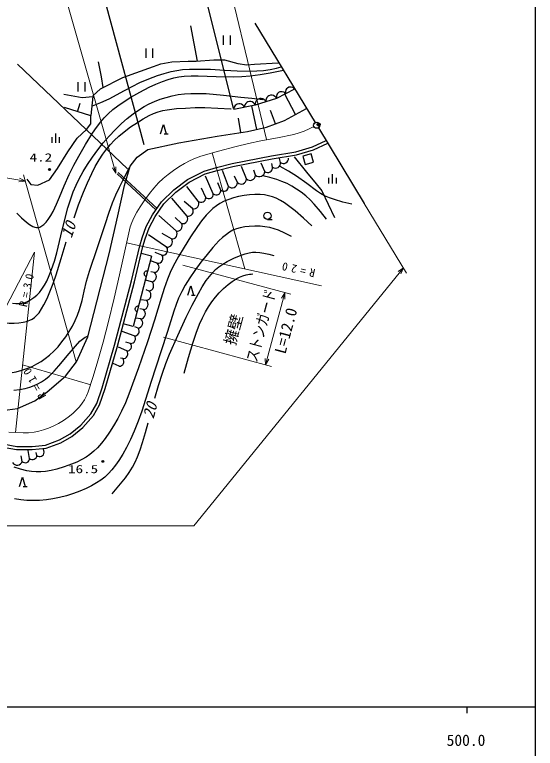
# Model space of a CAD drawing. Units: millimetres, scale not verified. Extents: x 40000 to 680000, y 20000 to 380000.
# Drawn here: x 495240 to 579000, y 198357 to 316247 of the extents above; entities that cross this region are included whole.
import ezdxf
from ezdxf.enums import TextEntityAlignment as Align

# ---------------------------------------------------------------- set-up
doc = ezdxf.new("R2010")
doc.units = ezdxf.units.MM
doc.header["$LTSCALE"] = 1000
doc.header["$PDMODE"] = 32
doc.header["$PDSIZE"] = 500
doc.linetypes.add('CHAIN', pattern=[18.5, 12, -1.5, 3.5, -1.5])
for name, color, linetype, lineweight in [('M-BGD', 7, 'Continuous', 25), ('M-BGD-EXST', 7, 'Continuous', 25), ('M-BMK', 2, 'CHAIN', 13), ('M-BMK-OTRS', 5, 'Continuous', 25), ('M-BMK-SRVR', 3, 'Continuous', 25), ('M-STR-HTXT', 7, 'Continuous', 13), ('M-TTL-BAND', 7, 'Continuous', 25)]:
    doc.layers.add(name, color=color, linetype=linetype, lineweight=lineweight)
doc.layers.add('M-OTRS', color=6, linetype='Continuous')
doc.styles.add('ＭＳ ゴシック', font='')
doc.styles.get('ＭＳ ゴシック').set_extended_font_data('MS Gothic')

msp = doc.modelspace()

# ---------------------------------------------------------------- linework, layer by layer
at = {"layer": 'M-BGD'}
for p, q in [((523543, 314439), (524601, 308775)), ((528800, 312875), (528800, 311375)), ((529951, 311375), (529951, 312875)), ((516338, 310832), (516338, 309332)), ((517489, 309332), (517489, 310832)), ((508666, 308681), (509164, 306285)), ((505409, 305419), (505409, 303919)), ((506560, 303919), (506560, 305419)), ((509164, 306285), (509413, 304542)), ((540268, 304286), (537372, 302796)), ((503170, 303459), (506123, 302912)), ((506123, 302912), (507836, 303095)), ((507836, 303095), (507521, 300041)), ((540442, 300210), (538685, 303471)), ((505357, 300652), (505780, 302015)), ((537372, 302796), (533924, 301732)), ((507471, 299996), (503243, 301308)), ((533924, 301732), (530475, 301008)), ((534213, 297811), (533367, 301615)), ((537203, 298703), (536384, 300875)), ((538675, 299258), (542209, 301162)), ((531614, 297302), (531251, 299593)), ((535732, 298148), (538675, 299258)), ((501798, 297145), (501798, 295645)), ((527822, 296701), (532693, 297473)), ((532693, 297473), (535732, 298148)), ((501198, 296549), (501198, 295649)), ((502398, 296549), (502398, 295649)), ((519309, 297079), (519909, 297079)), ((521659, 295640), (527822, 296701)), ((543158, 295018), (545339, 296004)), ((516643, 294579), (521659, 295640)), ((540485, 294203), (543158, 295018)), ((543334, 294549), (545601, 295574)), ((514955, 293373), (516643, 294579)), ((530217, 292321), (536576, 293551)), ((536576, 293551), (540485, 294203)), ((536665, 293059), (540599, 293715)), ((540599, 293715), (543334, 294549)), ((542950, 293898), (541588, 293514)), ((543328, 292552), (542950, 293898)), ((513845, 291907), (514955, 293373)), ((530323, 291833), (536665, 293059)), ((535462, 291043), (534879, 292368)), ((538007, 292492), (537848, 293110)), ((541588, 293514), (541966, 292169)), ((541966, 292169), (543328, 292552)), ((512929, 288772), (513845, 291907)), ((525712, 291111), (527693, 291716)), ((525899, 290646), (527825, 291234)), ((527693, 291716), (530217, 292321)), ((527825, 291234), (530323, 291833)), ((529631, 288657), (528677, 291202)), ((532547, 289850), (531751, 291838)), ((534004, 290446), (533713, 291255)), ((536735, 291767), (536629, 292315)), ((511707, 290672), (517957, 284899)), ((511911, 290892), (518161, 285119)), ((523041, 289756), (525712, 291111)), ((523307, 289330), (525899, 290646)), ((527192, 287464), (525920, 290301)), ((531089, 289254), (530585, 290301)), ((545733, 290011), (545733, 289111)), ((546333, 290608), (546333, 289108)), ((546933, 290011), (546933, 289111)), ((520851, 288108), (523041, 289756)), ((521177, 287727), (523307, 289330)), ((528412, 288061), (527935, 289240)), ((511819, 283900), (512929, 288772)), ((518849, 286168), (520851, 288108)), ((519235, 285845), (521177, 287727)), ((524754, 286272), (522951, 288657)), ((525973, 286868), (525284, 288392)), ((522978, 283886), (520513, 286749)), ((517441, 284068), (518849, 286168)), ((517869, 283807), (519235, 285845)), ((523866, 285079), (522527, 286219)), ((510469, 277822), (511819, 283900)), ((516400, 282184), (517441, 284068)), ((516858, 281978), (517869, 283807)), ((521202, 281500), (518445, 283992)), ((522090, 282693), (521043, 283674)), ((535914, 283360), (536661, 283360)), ((515757, 280367), (516400, 282184)), ((516234, 280215), (516858, 281978)), ((519691, 278903), (516749, 280864)), ((520446, 280202), (518975, 281076)), ((515403, 279126), (515757, 280367)), ((515886, 278998), (516234, 280215)), ((514029, 273453), (515403, 279126)), ((514513, 273329), (515886, 278998)), ((506996, 264501), (510469, 277822)), ((517260, 277456), (514315, 266145)), ((517260, 277456), (515616, 277884)), ((518936, 277604), (517862, 278055)), ((518180, 276305), (517067, 276676)), ((517741, 274813), (517120, 274927)), ((517302, 273321), (516272, 273602)), ((511281, 263126), (514029, 273453)), ((511763, 262992), (514513, 273329)), ((516862, 271829), (516378, 272011)), ((523701, 271153), (524301, 271153)), ((516423, 270337), (515529, 270421)), ((515984, 268846), (515370, 268989)), ((514315, 266145), (512713, 266562)), ((515545, 267354), (514734, 267505)), ((514490, 264642), (512561, 265332)), ((515105, 265862), (514575, 266074)), ((505163, 260449), (506996, 264501)), ((509309, 256311), (511281, 263126)), ((509786, 256161), (511763, 262992)), ((513875, 263423), (513144, 263635)), ((513261, 262204), (511925, 262840)), ((512646, 260984), (512243, 261037)), ((503426, 258134), (505163, 260449)), ((512031, 259765), (511076, 260189)), ((500484, 255626), (503426, 258134)), ((508444, 253763), (509309, 256311)), ((508902, 253555), (509786, 256161)), ((498506, 254179), (500484, 255626)), ((495709, 252973), (498506, 254179)), ((507491, 252123), (508444, 253763)), ((507900, 251831), (508902, 253555)), ((491572, 252394), (495709, 252973)), ((505885, 250261), (507491, 252123)), ((506233, 249899), (507900, 251831)), ((504156, 248887), (505885, 250261)), ((502472, 247912), (504156, 248887)), ((504439, 248473), (506233, 249899)), ((500212, 247092), (502472, 247912)), ((502684, 247457), (504439, 248473)), ((491852, 247020), (495525, 246371)), ((491935, 247513), (495569, 246871)), ((495569, 246871), (498040, 246871)), ((498040, 246871), (500212, 247092)), ((498065, 246371), (500324, 246601)), ((499980, 245922), (499884, 246496)), ((500324, 246601), (502684, 247457)), ((495525, 246371), (498065, 246371)), ((496471, 244455), (496312, 245380)), ((497641, 244944), (497396, 246241)), ((498810, 245433), (498704, 245890)), ((496633, 240408), (497233, 240408))]:
    msp.add_line(p, q, dxfattribs=at)
for points in [[(507831, 303183), (509072, 304347), (512641, 306132), (517598, 307903), (518750, 308370), (520524, 308650), (523170, 308775), (524446, 308775), (527278, 308992), (529021, 308992), (531168, 308401), (532569, 308183), (533845, 308308), (537611, 308494)], [(507779, 301618), (509112, 302137), (510428, 302714), (512896, 304067), (515390, 305366), (516804, 305947), (518243, 306473), (519310, 306820), (520400, 307111), (521309, 307291), (522240, 307413), (523389, 307494), (524551, 307516), (526770, 307465), (528983, 307354), (531025, 307240), (533070, 307185), (534179, 307214), (535281, 307303), (536335, 307458), (537380, 307674), (537740, 307756), (538100, 307840)], [(495598, 284329), (496338, 283603), (497154, 282889), (497637, 282526), (498159, 282209), (498462, 282087), (498767, 282028), (499013, 282038), (499265, 282111), (499604, 282296), (499925, 282540), (500301, 282906), (500635, 283314), (501057, 283954), (501441, 284646), (501984, 285775), (502473, 286932), (503204, 288750), (503994, 290555), (504753, 292047), (505571, 293523), (506636, 295379), (507752, 297206), (508389, 298129), (509078, 299021), (509659, 299690), (510290, 300322), (511043, 300983), (511846, 301607), (512870, 302315), (513943, 302983), (515393, 303811), (516872, 304586), (517927, 305078), (519007, 305516), (519913, 305823), (520841, 306074), (521674, 306239), (522530, 306347), (523633, 306413), (524753, 306420), (527635, 306314), (530504, 306269), (531807, 306316), (533107, 306424), (534719, 306633), (536336, 306904), (537410, 307105), (538493, 307316)], [(540268, 304286), (540128, 304425), (539968, 304521), (539745, 304608), (539541, 304613), (539343, 304579), (539119, 304464), (538977, 304322), (538862, 304153), (538803, 303921), (538792, 303737), (538820, 303541)], [(494903, 269875), (495436, 269819), (495978, 269823), (496454, 269886), (496918, 270008), (497404, 270203), (497869, 270454), (498347, 270783), (498787, 271159), (499228, 271620), (499627, 272126), (500039, 272756), (500399, 273419), (500811, 274326), (501177, 275278), (501626, 276624), (502013, 277975), (502871, 281596), (503794, 285229), (504204, 286511), (504670, 287773), (505126, 288846), (505636, 289895), (506267, 291044), (506953, 292167), (507758, 293372), (508609, 294538), (509500, 295654), (510443, 296739), (511407, 297756), (512416, 298735), (513347, 299547), (514322, 300318), (515172, 300918), (516063, 301473), (516882, 301914), (517741, 302307), (518659, 302662), (519608, 302964), (520574, 303208), (521560, 303394), (522564, 303522), (523571, 303590), (524799, 303602), (526029, 303555), (528835, 303310), (531642, 303006), (533398, 302805), (535153, 302600)], [(537372, 302796), (537247, 302974), (537091, 303111), (536865, 303248), (536643, 303293), (536420, 303295), (536153, 303213), (535970, 303086), (535813, 302924), (535703, 302682), (535656, 302483), (535648, 302264)], [(538820, 303541), (538680, 303680), (538521, 303776), (538297, 303863), (538094, 303868), (537896, 303834), (537671, 303719), (537529, 303577), (537414, 303408), (537355, 303176), (537345, 302992), (537372, 302796)], [(532199, 301370), (532093, 301554), (531954, 301701), (531746, 301855), (531535, 301919), (531319, 301941), (531052, 301885), (530862, 301778), (530695, 301635), (530566, 301410), (530502, 301221), (530475, 301008)], [(533924, 301732), (533817, 301916), (533679, 302063), (533471, 302217), (533259, 302281), (533043, 302303), (532776, 302247), (532587, 302140), (532419, 301996), (532291, 301771), (532227, 301583), (532199, 301370)], [(535648, 302264), (535522, 302442), (535367, 302578), (535140, 302716), (534919, 302761), (534696, 302763), (534429, 302681), (534246, 302554), (534088, 302392), (533979, 302150), (533932, 301951), (533924, 301732)], [(504800, 283602), (505525, 285666), (506312, 287726), (506944, 289231), (507639, 290728), (508217, 291844), (508852, 292938), (509437, 293835), (510077, 294704), (510638, 295381), (511241, 296014), (512013, 296733), (512836, 297417), (513885, 298200), (514976, 298938), (515897, 299508), (516852, 300027), (517587, 300365), (518350, 300648), (519058, 300843), (519792, 300981), (521253, 301144), (522733, 301248), (524270, 301317), (525817, 301326), (527924, 301241), (530042, 301096), (530052, 301095), (530062, 301095)], [(497202, 289800), (497861, 288947), (498947, 288869), (500848, 289723), (502128, 291546), (503796, 294222), (505309, 296395), (506783, 297791), (507482, 298684), (507521, 300041)], [(518705, 297079), (519163, 298575), (519620, 297079)], [(540225, 293429), (542184, 290960), (543759, 289086), (544653, 287937), (546697, 283636)], [(494813, 258747), (495503, 258877), (496372, 259110), (497223, 259401), (498038, 259737), (498833, 260130), (499512, 260533), (500168, 260993), (500869, 261560), (501538, 262179), (502216, 262895), (502851, 263653), (503459, 264471), (504022, 265329), (504522, 266201), (504973, 267108), (505344, 267983), (505663, 268890), (506075, 270344), (506431, 271821), (506814, 273423), (507258, 275023), (508573, 278851), (509837, 282712), (510367, 284360), (510955, 285995), (511495, 287281), (512091, 288544), (512899, 290119), (513740, 291681)], [(549464, 285786), (548058, 286127), (546681, 286522), (545864, 286814), (545076, 287160), (544426, 287511), (543803, 287915), (542225, 289132), (540602, 290308), (539293, 291096), (537952, 291833), (537864, 291880), (537767, 291932)], [(545400, 283407), (544446, 284616), (543441, 285793), (542776, 286483), (542065, 287133), (541350, 287706), (540599, 288231), (539842, 288689), (539056, 289093), (538238, 289443), (537400, 289736), (536277, 290059), (535140, 290346)], [(543021, 282317), (541711, 283540), (540354, 284725), (539521, 285384), (538648, 285997), (537991, 286392), (537302, 286737), (536701, 286974), (536083, 287153), (535409, 287278), (534722, 287344), (533886, 287357), (533035, 287310), (532134, 287201), (531241, 287033), (530459, 286830), (529689, 286567), (528967, 286259), (528272, 285897), (527689, 285531), (527142, 285115), (526569, 284591), (526029, 284016), (525319, 283144), (524649, 282226), (523542, 280572), (522490, 278893), (521595, 277373), (520750, 275820), (520260, 274796), (519821, 273736), (519274, 272224), (518782, 270690), (517732, 267179), (516629, 263699), (515147, 259477), (513609, 255276), (513048, 253886), (512432, 252521), (511827, 251344), (511167, 250192), (510515, 249165), (509812, 248168), (509206, 247401), (508549, 246669), (507961, 246098), (507327, 245566), (506718, 245139), (506068, 244757), (505246, 244352), (504392, 243998), (503215, 243588), (502005, 243231), (501099, 243015), (500190, 242861), (499459, 242793), (498720, 242785), (497974, 242844), (497221, 242965), (496189, 243208), (495150, 243516)], [(539767, 280593), (538728, 281126), (537670, 281601), (536987, 281844), (536277, 282032), (535511, 282168), (534722, 282247), (533852, 282271), (532975, 282235), (532247, 282152), (531525, 282007), (530932, 281832), (530354, 281597), (529816, 281302), (529300, 280949), (528689, 280447), (528105, 279886), (527125, 278821), (526190, 277717), (525184, 276453), (524231, 275160), (523442, 273986), (522693, 272764), (522130, 271751), (521622, 270714), (521195, 269673), (520820, 268600), (519808, 265312), (518740, 262044), (517203, 257303), (515688, 252539), (515106, 250924), (514463, 249320), (513876, 248006), (513228, 246703), (512642, 245644), (512006, 244616), (511457, 243833), (510864, 243089), (510323, 242502), (509735, 241951), (509101, 241454), (508430, 241005), (507603, 240532), (506744, 240109), (505731, 239676), (504700, 239301), (503582, 238955), (502441, 238665), (501404, 238456), (500341, 238304), (499252, 238207), (498161, 238170), (497192, 238194), (496226, 238278), (495206, 238435)], [(489573, 267844), (490737, 267414), (491913, 267044), (492705, 266860), (493520, 266733), (494338, 266666), (495173, 266660), (495894, 266704), (496619, 266810), (497151, 266942), (497665, 267132), (498066, 267339), (498441, 267603), (498816, 267951), (499159, 268354), (499579, 268967), (499951, 269619), (500462, 270642), (500917, 271686), (501439, 273070), (501902, 274467), (502697, 277087), (503500, 279727)], [(517778, 254616), (518362, 256638), (519004, 258646), (519559, 260185), (520174, 261711), (521486, 264680), (522856, 267629), (523796, 269543), (524799, 271446), (525406, 272499), (526067, 273526), (526563, 274195), (527108, 274830), (527573, 275293), (528083, 275714), (528737, 276162), (529429, 276563), (530520, 277103), (531651, 277595), (532306, 277829), (532967, 278002), (533499, 278082), (534034, 278100), (534681, 278052), (535331, 277942), (536122, 277753), (536915, 277533)], [(516398, 274145), (516296, 274212), (516217, 274295), (516135, 274415), (516104, 274536), (516100, 274659), (516139, 274809), (516202, 274914), (516288, 275005), (516419, 275072), (516529, 275105), (516649, 275112)], [(522502, 258626), (523202, 261142), (523963, 263649), (524452, 265087), (525000, 266507), (525452, 267526), (525956, 268515), (526430, 269321), (526960, 270103), (527529, 270832), (528154, 271532), (528854, 272225), (529602, 272879), (530229, 273369), (530896, 273814), (531399, 274084), (531932, 274302), (532466, 274445), (533026, 274531), (533285, 274559), (533554, 274585)], [(523097, 271153), (523555, 272650), (524012, 271153)], [(514925, 268489), (514824, 268556), (514745, 268639), (514662, 268759), (514632, 268880), (514628, 269003), (514667, 269153), (514730, 269258), (514816, 269349), (514947, 269416), (515057, 269449), (515177, 269456)], [(495122, 255897), (496031, 256016), (496942, 256197), (497680, 256398), (498395, 256654), (498991, 256930), (499562, 257260), (500186, 257696), (500775, 258181), (501592, 258971), (502359, 259796), (504010, 261799), (505734, 263793), (506144, 264121), (506596, 264405), (506826, 264522), (507060, 264634)], [(510920, 239249), (512011, 240520), (513055, 241829), (513644, 242657), (514180, 243515), (514624, 244347), (515015, 245209), (515450, 246339), (515829, 247495), (516287, 249081), (516716, 250669)], [(496029, 240408), (496487, 241904), (496944, 240408)]]:
    msp.add_lwpolyline(points, dxfattribs=at)
for centre, radius in [((500847, 291357), 150), ((500847, 291357), 131), ((500847, 291357), 112), ((500847, 291357), 93.8), ((500847, 291357), 75), ((500847, 291357), 56.2), ((500847, 291356), 37.5), ((500847, 291357), 18.8), ((535914, 283933), 574), ((509427, 244473), 150), ((509427, 244473), 131), ((509427, 244473), 112), ((509427, 244473), 93.8), ((509427, 244473), 75), ((509427, 244473), 56.2), ((509427, 244472), 37.5), ((509427, 244473), 18.8)]:
    msp.add_circle(centre, radius, dxfattribs=at)
for centre, radius, start, end in [((537220, 292395), 793, 232.27898, 7.03925), ((538492, 293119), 793, 232.27898, 7.03925), ((535948, 291670), 793, 232.27898, 7.03925), ((533135, 290491), 870, 227.4287, 357.06935), ((534593, 291087), 870, 227.4287, 357.06935), ((530220, 289298), 870, 227.4287, 357.06935), ((531678, 289895), 870, 227.4287, 357.06935), ((527678, 288017), 735, 228.68452, 3.4448), ((528897, 288613), 735, 228.68452, 3.4448), ((525239, 286824), 735, 228.68452, 3.4448), ((526458, 287420), 735, 228.68452, 3.4448), ((524061, 285860), 806, 255.95422, 30.7145), ((523173, 284667), 806, 255.95422, 30.7145), ((522285, 283475), 806, 255.95422, 30.7145), ((521397, 282282), 806, 255.95422, 30.7145), ((520552, 281009), 814, 262.52545, 37.10719), ((519797, 279710), 814, 262.52545, 37.10719), ((519041, 278412), 814, 262.52545, 37.10719), ((518286, 277113), 814, 262.52545, 37.10719), ((517620, 275659), 855, 278.11417, 49.07526), ((517181, 274167), 855, 278.11417, 49.07526), ((516742, 272676), 855, 278.11417, 49.07526), ((516302, 271184), 855, 278.11417, 49.07526), ((515863, 269692), 855, 278.11417, 49.07526), ((515424, 268200), 855, 278.11417, 49.07526), ((514985, 266708), 855, 278.11417, 49.07526), ((514544, 265380), 740, 265.85587, 40.61614), ((513929, 264161), 740, 265.85587, 40.61614), ((513314, 262942), 740, 265.85587, 40.61614), ((512699, 261722), 740, 265.85587, 40.61614), ((512084, 260503), 740, 265.85587, 40.61614), ((498124, 245432), 687, 225.31366, 0.07393), ((499293, 245921), 687, 225.31366, 0.07393), ((495649, 244733), 868, 211.50238, 341.30633), ((496954, 244943), 687, 225.31366, 0.07393)]:
    msp.add_arc(centre, radius, start, end, dxfattribs=at)
at = {"layer": 'M-BGD-EXST'}
for p, q in [((525181, 322171), (530365, 301166)), ((516092, 295309), (509899, 318064)), ((495693, 308303), (513399, 291472))]:
    msp.add_line(p, q, dxfattribs=at)
at = {"layer": 'M-BMK'}
msp.add_lwpolyline([(494281, 249175), (495451, 249081), (496632, 249048), (497490, 249075), (498353, 249163), (499118, 249309), (499881, 249517), (500676, 249795), (501447, 250128), (502289, 250564), (503111, 251058), (503858, 251576), (504575, 252148), (505142, 252670), (505677, 253245), (506113, 253796), (506499, 254381), (506820, 254990), (507090, 255634), (507839, 257939), (508533, 260270), (509471, 263612), (510349, 266960), (511262, 270697), (512118, 274452), (512941, 278302), (513822, 282141), (514082, 282873), (514401, 283591), (514886, 284500), (515426, 285384), (516160, 286478), (516941, 287534), (517639, 288384), (518389, 289201), (519136, 289911), (519922, 290575), (520777, 291219), (521675, 291819), (522573, 292349), (523498, 292824), (524330, 293188), (525193, 293500), (528006, 294315), (530847, 295076), (532846, 295566), (534866, 296000), (537512, 296473), (540161, 297009), (540998, 297245), (541815, 297538), (542602, 297882), (543388, 298259)], dxfattribs=at)
at = {"layer": 'M-BMK-OTRS'}
for p, q in [((533875, 314894), (543575, 298911)), ((544094, 298056), (551465, 285911))]:
    msp.add_line(p, q, dxfattribs=at)
at = {"layer": 'M-BMK-SRVR'}
msp.add_circle((543835, 298483), 498, dxfattribs=at)
at = {"layer": 'M-OTRS'}
msp.add_point((544143, 298604), dxfattribs=at)
at = {"layer": 'M-STR-HTXT'}
for p, q in [((511541, 290753), (499668, 332236)), ((535740, 296163), (529110, 323848)), ((532253, 275401), (527020, 294044)), ((496960, 289510), (490671, 290570)), ((505124, 260482), (496672, 290533)), ((551465, 285911), (558294, 274711)), ((513205, 279593), (544599, 272684)), ((484652, 251886), (498459, 278098)), ((498459, 278098), (495351, 249087)), ((522311, 276006), (539671, 271313)), ((557767, 275575), (524083, 234111)), ((538706, 271574), (535572, 259981)), ((536538, 259720), (519177, 264412)), ((507473, 256754), (496519, 259983)), ((357260, 234111), (524083, 234111))]:
    msp.add_line(p, q, dxfattribs=at)
for points in [[(511542, 291793), (511541, 290753), (510992, 291636)], [(496022, 289960), (496960, 289510), (495927, 289395)], [(556913, 274980), (557767, 275575), (557358, 274619)], [(538167, 270684), (538706, 271574), (538720, 270535)], [(536111, 260871), (535572, 259981), (535558, 261020)]]:
    msp.add_lwpolyline(points, dxfattribs=at)
at = {"layer": 'M-TTL-BAND'}
for p, q in [((579000, 20000), (579000, 370000)), ((40000, 205000), (579000, 205000)), ((568000, 205000), (568000, 204000))]:
    msp.add_line(p, q, dxfattribs=at)

# ---------------------------------------------------------------- texts
at = {"layer": 'M-BGD', "style": 'ＭＳ ゴシック', "width": 1.35}
for s, p in [('4.2', (497646, 292257)), ('16.5', (503826, 242173))]:
    msp.add_text(s, height=1320, dxfattribs=at).set_placement(p, align=Align.BOTTOM_LEFT)
at = {"layer": 'M-BGD', "style": 'ＭＳ ゴシック', "oblique": 15}
for s, rotation, p in [('10', 71.4, (504915, 280048)), ('20', 75, (518117, 251077))]:
    msp.add_text(s, height=1833, rotation=rotation, dxfattribs=at).set_placement(p, align=Align.BOTTOM_LEFT)
at = {"layer": 'M-STR-HTXT', "style": 'ＭＳ ゴシック', "width": 0.8}
msp.add_text('ストンガード', height=1833, rotation=74.9, dxfattribs=at).set_placement((534734, 260120), align=Align.BOTTOM_LEFT)
at = {"layer": 'M-STR-HTXT', "style": 'ＭＳ ゴシック'}
for s, p in [('L=12.0', (539313, 261460)), ('擁壁', (531211, 262845))]:
    msp.add_text(s, height=1833, rotation=74.9, dxfattribs=at).set_placement(p, align=Align.BOTTOM_LEFT)
at = {"layer": 'M-STR-HTXT', "char_height": 1320, "attachment_point": 7, "style": 'ＭＳ ゴシック'}
for s, insert, rotation in [('\\T1.67;R=20', (543692, 275342), 167.5), ('\\T1.67;R=30', (497222, 269185), 77.7), ('\\T1.67;R=10', (500401, 254963), 120.1)]:
    msp.add_mtext(s, dxfattribs=dict(at, insert=insert, rotation=rotation))
at = {"layer": 'M-TTL-BAND', "style": 'ＭＳ ゴシック'}
msp.add_text('500.0', height=1833, dxfattribs=at).set_placement((567844, 198195), align=Align.BOTTOM_CENTER)

doc.saveas('drawing.dxf')
